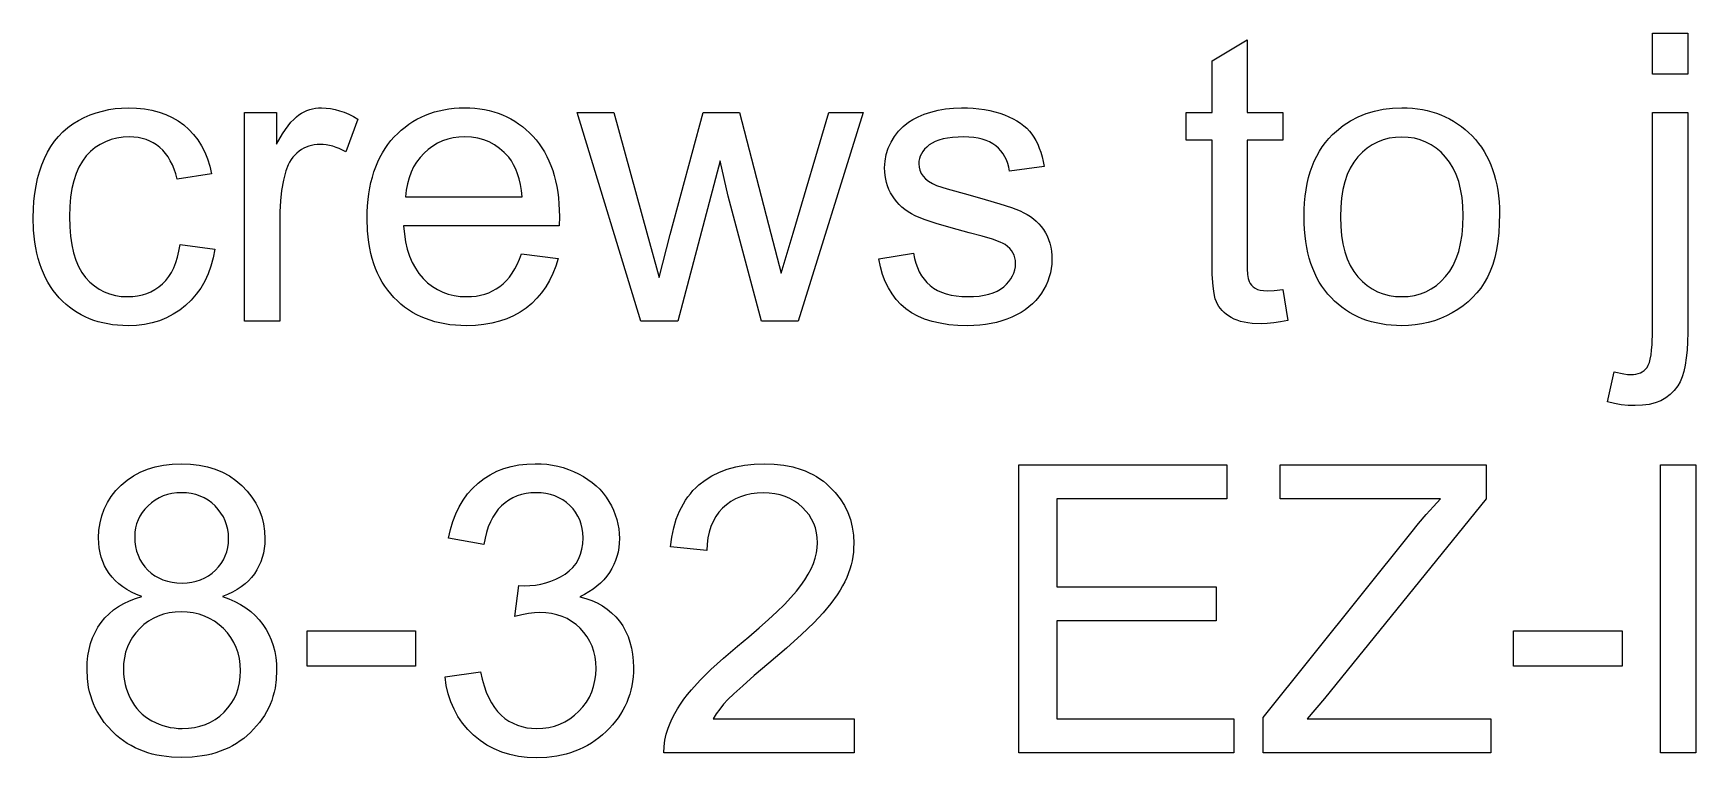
# Model space of a CAD drawing. Extents: x 0.6 to 44.2, y 0 to 23.3.
# Drawn here: x 12.783 to 15.094, y 17.469 to 18.476 of the extents above; entities that cross this region are included whole.
import ezdxf

# ---------------------------------------------------------------- set-up
doc = ezdxf.new("R2010")
doc.units = 0
doc.layers.add('CUTOUTS', color=1, linetype='CONTINUOUS')

msp = doc.modelspace()

# ---------------------------------------------------------------- linework, layer by layer
at = {"layer": 'CUTOUTS'}
for points in [[(14.5197, 18.12), (14.5268, 18.0766), (14.5167, 18.0747), (14.5071, 18.0733), (14.4981, 18.0725), (14.4897, 18.0722), (14.477, 18.0727), (14.4713, 18.0734), (14.4659, 18.0743), (14.4609, 18.0755), (14.4563, 18.077), (14.4521, 18.0787), (14.4482, 18.0807), (14.4414, 18.0852), (14.4384, 18.0878), (14.4356, 18.0905), (14.4332, 18.0933), (14.431, 18.0963), (14.4291, 18.0995), (14.4274, 18.1029), (14.426, 18.1068), (14.4248, 18.1117), (14.4238, 18.1175), (14.4229, 18.1243), (14.4218, 18.1407), (14.4214, 18.1609), (14.4214, 18.3276), (14.3854, 18.3276), (14.3854, 18.3658), (14.4214, 18.3658), (14.4214, 18.4376), (14.4703, 18.467), (14.4703, 18.3658), (14.5197, 18.3658), (14.5197, 18.3276), (14.4703, 18.3276), (14.4703, 18.1582), (14.4704, 18.1486), (14.4709, 18.1409), (14.4717, 18.1351), (14.4729, 18.1311), (14.4744, 18.1283), (14.4763, 18.1258), (14.4786, 18.1235), (14.4813, 18.1216), (14.4846, 18.12), (14.4885, 18.1189), (14.493, 18.1183), (14.4981, 18.118), (14.5076, 18.1185)], [(15.0335, 18.419), (15.0335, 18.476), (15.0826, 18.476), (15.0826, 18.419)], [(12.9871, 18.1822), (13.0354, 18.1759), (13.033, 18.1637), (13.0299, 18.1523), (13.026, 18.1415), (13.0213, 18.1314), (13.0158, 18.1219), (13.0096, 18.1132), (13.0026, 18.1051), (12.9948, 18.0977), (12.9865, 18.0911), (12.9776, 18.0854), (12.9683, 18.0805), (12.9585, 18.0765), (12.9483, 18.0734), (12.9376, 18.0712), (12.9264, 18.0699), (12.9148, 18.0695), (12.9074, 18.0696), (12.9003, 18.0701), (12.8933, 18.0708), (12.8865, 18.0719), (12.8799, 18.0733), (12.8734, 18.0749), (12.8672, 18.0769), (12.8611, 18.0792), (12.8552, 18.0818), (12.8495, 18.0847), (12.844, 18.0879), (12.8387, 18.0913), (12.8335, 18.0951), (12.8285, 18.0992), (12.8237, 18.1037), (12.8191, 18.1084), (12.8147, 18.1134), (12.8107, 18.1186), (12.8068, 18.1241), (12.8033, 18.1299), (12.8001, 18.136), (12.7971, 18.1423), (12.7944, 18.1488), (12.792, 18.1557), (12.7899, 18.1628), (12.7881, 18.1701), (12.7865, 18.1777), (12.7852, 18.1856), (12.7842, 18.1938), (12.7835, 18.2022), (12.783, 18.2198), (12.7832, 18.2314), (12.7839, 18.2426), (12.7852, 18.2534), (12.7869, 18.2638), (12.789, 18.2739), (12.7917, 18.2836), (12.7949, 18.293), (12.7985, 18.3019), (12.8027, 18.3105), (12.8073, 18.3184), (12.8125, 18.3259), (12.8181, 18.3327), (12.8243, 18.3391), (12.831, 18.3448), (12.8382, 18.3501), (12.8459, 18.3547), (12.8539, 18.3589), (12.8621, 18.3624), (12.8705, 18.3655), (12.8791, 18.3679), (12.8878, 18.3699), (12.8967, 18.3712), (12.9058, 18.3721), (12.915, 18.3723), (12.9266, 18.372), (12.9376, 18.3709), (12.948, 18.369), (12.9579, 18.3664), (12.9673, 18.363), (12.9762, 18.3589), (12.9845, 18.3541), (12.9923, 18.3485), (12.9994, 18.3422), (13.0059, 18.3353), (13.0117, 18.3277), (13.0169, 18.3196), (13.0213, 18.3108), (13.0251, 18.3014), (13.0283, 18.2913), (13.0307, 18.2807), (12.983, 18.2733), (12.9811, 18.2804), (12.9789, 18.287), (12.9764, 18.2932), (12.9735, 18.2989), (12.9703, 18.3041), (12.9668, 18.309), (12.963, 18.3133), (12.9588, 18.3172), (12.9544, 18.3207), (12.9497, 18.3237), (12.9448, 18.3262), (12.9397, 18.3283), (12.9343, 18.3299), (12.9288, 18.331), (12.923, 18.3317), (12.9169, 18.332), (12.9079, 18.3315), (12.8993, 18.3303), (12.8911, 18.3282), (12.8833, 18.3253), (12.876, 18.3216), (12.8691, 18.317), (12.8627, 18.3116), (12.8566, 18.3054), (12.8512, 18.2982), (12.8465, 18.2901), (12.8425, 18.2811), (12.8393, 18.271), (12.8367, 18.26), (12.8349, 18.248), (12.8338, 18.2351), (12.8335, 18.2212), (12.8338, 18.2071), (12.8349, 18.194), (12.8366, 18.1819), (12.839, 18.1708), (12.8422, 18.1607), (12.846, 18.1516), (12.8506, 18.1434), (12.8558, 18.1363), (12.8616, 18.1301), (12.8679, 18.1247), (12.8745, 18.1202), (12.8816, 18.1165), (12.8891, 18.1136), (12.8971, 18.1115), (12.9054, 18.1103), (12.9142, 18.1099), (12.9213, 18.1101), (12.9281, 18.111), (12.9346, 18.1124), (12.9408, 18.1143), (12.9466, 18.1168), (12.9522, 18.1198), (12.9575, 18.1234), (12.9625, 18.1276), (12.9671, 18.1323), (12.9713, 18.1377), (12.975, 18.1436), (12.9783, 18.1501), (12.9812, 18.1572), (12.9836, 18.1649), (12.9855, 18.1733)], [(13.0768, 18.076), (13.0768, 18.3658), (13.121, 18.3658), (13.121, 18.3219), (13.1293, 18.336), (13.1334, 18.342), (13.1373, 18.3474), (13.1412, 18.3522), (13.145, 18.3563), (13.1487, 18.3597), (13.1523, 18.3625), (13.1559, 18.3648), (13.1596, 18.3668), (13.1634, 18.3685), (13.1673, 18.3699), (13.1713, 18.371), (13.1754, 18.3717), (13.1795, 18.3722), (13.1838, 18.3723), (13.19, 18.3721), (13.1963, 18.3714), (13.2025, 18.3701), (13.2088, 18.3684), (13.2151, 18.3662), (13.2215, 18.3634), (13.2279, 18.3602), (13.2343, 18.3565), (13.2174, 18.311), (13.2083, 18.3156), (13.2038, 18.3174), (13.1993, 18.3189), (13.1948, 18.3201), (13.1903, 18.3209), (13.1858, 18.3214), (13.1813, 18.3216), (13.1774, 18.3214), (13.1735, 18.321), (13.1697, 18.3202), (13.1661, 18.3192), (13.1625, 18.3178), (13.159, 18.3161), (13.1557, 18.3142), (13.1524, 18.3119), (13.1493, 18.3094), (13.1465, 18.3066), (13.1438, 18.3036), (13.1414, 18.3003), (13.1393, 18.2969), (13.1373, 18.2932), (13.1341, 18.285), (13.1306, 18.2716), (13.128, 18.2576), (13.1265, 18.243), (13.1259, 18.2277), (13.1259, 18.076)], [(13.4618, 18.1693), (13.5126, 18.1631), (13.5093, 18.1523), (13.5053, 18.1421), (13.5007, 18.1325), (13.4955, 18.1236), (13.4896, 18.1153), (13.4831, 18.1076), (13.4759, 18.1005), (13.4681, 18.094), (13.4597, 18.0883), (13.4507, 18.0833), (13.4412, 18.0791), (13.4311, 18.0756), (13.4205, 18.0729), (13.4093, 18.071), (13.3975, 18.0699), (13.3852, 18.0695), (13.3773, 18.0696), (13.3697, 18.0701), (13.3622, 18.0709), (13.355, 18.0719), (13.348, 18.0733), (13.3412, 18.075), (13.3346, 18.077), (13.3282, 18.0793), (13.322, 18.0819), (13.316, 18.0848), (13.3102, 18.088), (13.3046, 18.0915), (13.2992, 18.0953), (13.2941, 18.0995), (13.2891, 18.1039), (13.2843, 18.1086), (13.2798, 18.1136), (13.2756, 18.1189), (13.2717, 18.1244), (13.268, 18.1302), (13.2647, 18.1362), (13.2616, 18.1424), (13.2589, 18.1489), (13.2564, 18.1557), (13.2542, 18.1627), (13.2523, 18.1699), (13.2507, 18.1774), (13.2494, 18.1851), (13.2484, 18.1931), (13.2477, 18.2013), (13.2471, 18.2185), (13.2472, 18.2275), (13.2477, 18.2362), (13.2484, 18.2447), (13.2494, 18.253), (13.2508, 18.261), (13.2524, 18.2687), (13.2543, 18.2762), (13.2565, 18.2834), (13.259, 18.2904), (13.2618, 18.2971), (13.2649, 18.3035), (13.2683, 18.3097), (13.272, 18.3157), (13.2759, 18.3214), (13.2802, 18.3268), (13.2847, 18.332), (13.2895, 18.3369), (13.2945, 18.3414), (13.2997, 18.3457), (13.305, 18.3496), (13.3105, 18.3533), (13.3161, 18.3566), (13.322, 18.3596), (13.328, 18.3622), (13.3342, 18.3646), (13.3406, 18.3667), (13.3471, 18.3684), (13.3538, 18.3698), (13.3607, 18.3709), (13.3678, 18.3717), (13.375, 18.3722), (13.3824, 18.3723), (13.3896, 18.3722), (13.3966, 18.3717), (13.4035, 18.371), (13.4102, 18.3699), (13.4167, 18.3685), (13.423, 18.3668), (13.4292, 18.3648), (13.4352, 18.3625), (13.4411, 18.3598), (13.4468, 18.3569), (13.4523, 18.3536), (13.4576, 18.3501), (13.4628, 18.3462), (13.4678, 18.3421), (13.4727, 18.3376), (13.4774, 18.3328), (13.4818, 18.3277), (13.486, 18.3224), (13.4899, 18.3168), (13.4935, 18.311), (13.4968, 18.3049), (13.4998, 18.2986), (13.5026, 18.292), (13.505, 18.2852), (13.5072, 18.2781), (13.509, 18.2707), (13.5106, 18.2632), (13.5119, 18.2553), (13.5129, 18.2472), (13.5136, 18.2389), (13.5142, 18.2215), (13.5139, 18.2084), (13.2978, 18.2084), (13.2989, 18.1968), (13.3006, 18.1859), (13.3029, 18.1757), (13.306, 18.1662), (13.3097, 18.1574), (13.3141, 18.1493), (13.3191, 18.1419), (13.3249, 18.1352), (13.3311, 18.1293), (13.3377, 18.1241), (13.3448, 18.1198), (13.3521, 18.1162), (13.3599, 18.1134), (13.368, 18.1114), (13.3765, 18.1103), (13.3854, 18.1099), (13.3921, 18.1101), (13.3984, 18.1107), (13.4046, 18.1119), (13.4105, 18.1134), (13.4161, 18.1154), (13.4215, 18.1178), (13.4266, 18.1207), (13.4315, 18.124), (13.4362, 18.1279), (13.4406, 18.1322), (13.4448, 18.1371), (13.4487, 18.1425), (13.4523, 18.1484), (13.4557, 18.1548), (13.4589, 18.1618)], [(13.9581, 18.1625), (14.0067, 18.1702), (14.008, 18.1631), (14.0097, 18.1564), (14.0118, 18.1502), (14.0145, 18.1444), (14.0175, 18.139), (14.0211, 18.134), (14.0251, 18.1295), (14.0295, 18.1254), (14.0344, 18.1218), (14.0398, 18.1186), (14.0456, 18.1159), (14.0519, 18.1137), (14.0587, 18.112), (14.0659, 18.1108), (14.0736, 18.1101), (14.0817, 18.1099), (14.0899, 18.1101), (14.0976, 18.1107), (14.1047, 18.1118), (14.1112, 18.1133), (14.1172, 18.1152), (14.1227, 18.1176), (14.1276, 18.1204), (14.132, 18.1236), (14.1358, 18.1272), (14.1391, 18.1308), (14.1419, 18.1346), (14.1442, 18.1386), (14.146, 18.1427), (14.1473, 18.147), (14.1481, 18.1514), (14.1483, 18.156), (14.1481, 18.16), (14.1474, 18.1639), (14.1463, 18.1675), (14.1447, 18.1708), (14.1427, 18.174), (14.1402, 18.1769), (14.1373, 18.1797), (14.1339, 18.1822), (14.1309, 18.1839), (14.1269, 18.1857), (14.1163, 18.1896), (14.1018, 18.194), (14.0837, 18.1988), (14.0587, 18.2054), (14.0379, 18.2115), (14.0213, 18.2172), (14.0088, 18.2224), (14.0037, 18.225), (13.999, 18.2279), (13.9945, 18.231), (13.9904, 18.2343), (13.9866, 18.2378), (13.9831, 18.2416), (13.98, 18.2457), (13.9771, 18.25), (13.9746, 18.2544), (13.9724, 18.259), (13.9705, 18.2637), (13.969, 18.2685), (13.9678, 18.2734), (13.967, 18.2784), (13.9665, 18.2836), (13.9663, 18.2889), (13.9669, 18.2984), (13.9685, 18.3075), (13.9713, 18.3163), (13.9752, 18.3247), (13.98, 18.3326), (13.9857, 18.3398), (13.9921, 18.3463), (13.9993, 18.3522), (14.0056, 18.3562), (14.0129, 18.36), (14.0212, 18.3634), (14.0306, 18.3665), (14.0407, 18.369), (14.0511, 18.3709), (14.0619, 18.372), (14.073, 18.3723), (14.0814, 18.3722), (14.0895, 18.3717), (14.0974, 18.371), (14.105, 18.3699), (14.1124, 18.3685), (14.1195, 18.3668), (14.1263, 18.3648), (14.1329, 18.3625), (14.1391, 18.36), (14.145, 18.3572), (14.1503, 18.3542), (14.1553, 18.351), (14.1599, 18.3475), (14.164, 18.3439), (14.1677, 18.34), (14.171, 18.3359), (14.1739, 18.3315), (14.1766, 18.3268), (14.1791, 18.3217), (14.1813, 18.3163), (14.1833, 18.3105), (14.1851, 18.3044), (14.1866, 18.2979), (14.1879, 18.291), (14.1399, 18.2845), (14.1389, 18.2899), (14.1375, 18.2951), (14.1357, 18.2999), (14.1335, 18.3044), (14.1309, 18.3086), (14.128, 18.3125), (14.1246, 18.3161), (14.1209, 18.3194), (14.1168, 18.3224), (14.1122, 18.3249), (14.1073, 18.3271), (14.102, 18.3288), (14.0962, 18.3302), (14.0901, 18.3312), (14.0835, 18.3318), (14.0766, 18.332), (14.0684, 18.3318), (14.0609, 18.3313), (14.0539, 18.3304), (14.0476, 18.3292), (14.0418, 18.3276), (14.0367, 18.3257), (14.0322, 18.3234), (14.0283, 18.3208), (14.0249, 18.3179), (14.0219, 18.3149), (14.0195, 18.3118), (14.0174, 18.3086), (14.0158, 18.3053), (14.0147, 18.3018), (14.014, 18.2983), (14.0138, 18.2946), (14.0142, 18.2899), (14.0153, 18.2855), (14.0172, 18.2813), (14.0198, 18.2774), (14.0232, 18.2736), (14.0275, 18.2702), (14.0327, 18.2671), (14.0386, 18.2643), (14.0532, 18.2598), (14.082, 18.2517), (14.1061, 18.2451), (14.1263, 18.2391), (14.1425, 18.2337), (14.1547, 18.229), (14.1597, 18.2266), (14.1645, 18.224), (14.1689, 18.2212), (14.1731, 18.2181), (14.177, 18.2147), (14.1806, 18.2111), (14.184, 18.2073), (14.1871, 18.2032), (14.1898, 18.1988), (14.1922, 18.1942), (14.1942, 18.1893), (14.1959, 18.1842), (14.1972, 18.1788), (14.1981, 18.1732), (14.1986, 18.1673), (14.1988, 18.1612), (14.1986, 18.1551), (14.1979, 18.1491), (14.1968, 18.1431), (14.1952, 18.1373), (14.1932, 18.1316), (14.1907, 18.1259), (14.1878, 18.1204), (14.1845, 18.1149), (14.1807, 18.1096), (14.1765, 18.1047), (14.1719, 18.1), (14.167, 18.0957), (14.1616, 18.0916), (14.1559, 18.0879), (14.1497, 18.0845), (14.1431, 18.0813), (14.1363, 18.0786), (14.1292, 18.0762), (14.1219, 18.0741), (14.1144, 18.0724), (14.1066, 18.0711), (14.0986, 18.0702), (14.0904, 18.0697), (14.082, 18.0695), (14.0683, 18.0698), (14.0555, 18.0709), (14.0434, 18.0728), (14.0323, 18.0753), (14.0219, 18.0786), (14.0124, 18.0827), (14.0038, 18.0874), (13.9959, 18.0929), (13.9889, 18.0992), (13.9825, 18.1061), (13.9767, 18.1137), (13.9717, 18.1221), (13.9673, 18.1311), (13.9636, 18.1409), (13.9605, 18.1513)], [(14.5494, 18.2209), (14.5496, 18.2308), (14.5501, 18.2404), (14.551, 18.2496), (14.5522, 18.2585), (14.5538, 18.2671), (14.5557, 18.2754), (14.558, 18.2833), (14.5606, 18.291), (14.5636, 18.2983), (14.5669, 18.3052), (14.5706, 18.3119), (14.5746, 18.3182), (14.579, 18.3241), (14.5837, 18.3298), (14.5887, 18.3351), (14.5942, 18.3401), (14.6038, 18.3477), (14.6139, 18.3542), (14.6245, 18.3598), (14.6356, 18.3643), (14.6473, 18.3678), (14.6594, 18.3703), (14.6721, 18.3718), (14.6853, 18.3723), (14.6927, 18.3722), (14.6999, 18.3717), (14.7069, 18.371), (14.7138, 18.3699), (14.7205, 18.3685), (14.727, 18.3668), (14.7334, 18.3648), (14.7396, 18.3626), (14.7456, 18.36), (14.7515, 18.357), (14.7571, 18.3538), (14.7626, 18.3503), (14.768, 18.3465), (14.7732, 18.3424), (14.7781, 18.3379), (14.783, 18.3332), (14.7876, 18.3282), (14.7919, 18.3229), (14.7959, 18.3175), (14.7996, 18.3117), (14.803, 18.3058), (14.8061, 18.2996), (14.8089, 18.2932), (14.8114, 18.2866), (14.8136, 18.2797), (14.8156, 18.2726), (14.8172, 18.2652), (14.8185, 18.2577), (14.8196, 18.2498), (14.8203, 18.2418), (14.8208, 18.2335), (14.8209, 18.225), (14.8206, 18.2114), (14.8199, 18.1985), (14.8185, 18.1864), (14.8167, 18.175), (14.8143, 18.1644), (14.8115, 18.1545), (14.8081, 18.1454), (14.8041, 18.137), (14.7997, 18.1292), (14.7948, 18.1219), (14.7894, 18.115), (14.7835, 18.1085), (14.7772, 18.1025), (14.7704, 18.097), (14.7631, 18.0919), (14.7553, 18.0872), (14.7472, 18.0831), (14.7389, 18.0795), (14.7304, 18.0764), (14.7218, 18.0739), (14.7129, 18.072), (14.7039, 18.0706), (14.6947, 18.0698), (14.6853, 18.0695), (14.6778, 18.0696), (14.6704, 18.0701), (14.6633, 18.0708), (14.6563, 18.0719), (14.6495, 18.0733), (14.6429, 18.075), (14.6365, 18.0769), (14.6303, 18.0792), (14.6242, 18.0818), (14.6183, 18.0847), (14.6127, 18.0879), (14.6071, 18.0914), (14.6018, 18.0952), (14.5967, 18.0994), (14.5917, 18.1038), (14.5869, 18.1085), (14.5824, 18.1135), (14.5781, 18.1188), (14.5742, 18.1243), (14.5705, 18.1302), (14.5671, 18.1362), (14.5641, 18.1426), (14.5613, 18.1492), (14.5588, 18.1561), (14.5566, 18.1633), (14.5547, 18.1707), (14.5531, 18.1784), (14.5518, 18.1864), (14.5507, 18.1946), (14.55, 18.2031), (14.5496, 18.2119)], [(13.6277, 18.076), (13.539, 18.3658), (13.5898, 18.3658), (13.6359, 18.1985), (13.6531, 18.1363), (13.6681, 18.1961), (13.7142, 18.3658), (13.7647, 18.3658), (13.8081, 18.1977), (13.8225, 18.1423), (13.8392, 18.1983), (13.8888, 18.3658), (13.9366, 18.3658), (13.846, 18.076), (13.795, 18.076), (13.7489, 18.2496), (13.7377, 18.2989), (13.679, 18.076)], [(14.9712, 17.9636), (14.9805, 18.0054), (14.9937, 18.0025), (14.9991, 18.0018), (15.0037, 18.0015), (15.0073, 18.0017), (15.0107, 18.0022), (15.0139, 18.0029), (15.0168, 18.004), (15.0195, 18.0054), (15.0219, 18.0071), (15.0241, 18.0092), (15.0261, 18.0115), (15.0278, 18.0145), (15.0293, 18.0183), (15.0306, 18.0232), (15.0316, 18.0289), (15.0324, 18.0356), (15.033, 18.0432), (15.0335, 18.0613), (15.0335, 18.3658), (15.0826, 18.3658), (15.0826, 18.0602), (15.0823, 18.0473), (15.0817, 18.0355), (15.0806, 18.0247), (15.0791, 18.0148), (15.0771, 18.006), (15.0747, 17.9982), (15.0719, 17.9915), (15.0687, 17.9857), (15.0638, 17.9793), (15.0583, 17.9738), (15.052, 17.9691), (15.045, 17.9652), (15.0373, 17.9623), (15.0288, 17.9601), (15.0196, 17.9589), (15.0097, 17.9584), (14.9998, 17.9588), (14.9901, 17.9597), (14.9806, 17.9613)], [(13.3006, 18.2487), (13.4624, 18.2487), (13.4614, 18.2576), (13.46, 18.2659), (13.4582, 18.2736), (13.4561, 18.2807), (13.4536, 18.2873), (13.4507, 18.2933), (13.4475, 18.2987), (13.4438, 18.3036), (13.4377, 18.3102), (13.4312, 18.316), (13.4243, 18.3209), (13.4169, 18.3249), (13.4091, 18.328), (13.4008, 18.3302), (13.3921, 18.3315), (13.383, 18.332), (13.3747, 18.3316), (13.3667, 18.3305), (13.3591, 18.3288), (13.3518, 18.3263), (13.3449, 18.3231), (13.3383, 18.3192), (13.332, 18.3146), (13.3261, 18.3093), (13.3206, 18.3034), (13.3158, 18.297), (13.3117, 18.2902), (13.3082, 18.2828), (13.3053, 18.275), (13.3031, 18.2667), (13.3015, 18.258)], [(14.5999, 18.2209), (14.6003, 18.2074), (14.6014, 18.1948), (14.6033, 18.1831), (14.606, 18.1722), (14.6094, 18.1623), (14.6136, 18.1531), (14.6185, 18.1449), (14.6242, 18.1376), (14.6304, 18.1311), (14.6371, 18.1254), (14.6442, 18.1207), (14.6516, 18.1168), (14.6594, 18.1138), (14.6677, 18.1116), (14.6763, 18.1103), (14.6853, 18.1099), (14.6942, 18.1103), (14.7028, 18.1116), (14.711, 18.1138), (14.7188, 18.1168), (14.7262, 18.1207), (14.7332, 18.1255), (14.7399, 18.1312), (14.7461, 18.1377), (14.7518, 18.1451), (14.7568, 18.1534), (14.7609, 18.1627), (14.7644, 18.1728), (14.767, 18.1839), (14.7689, 18.1959), (14.77, 18.2087), (14.7704, 18.2225), (14.77, 18.2356), (14.7689, 18.2478), (14.767, 18.2592), (14.7643, 18.2698), (14.7609, 18.2796), (14.7567, 18.2885), (14.7517, 18.2967), (14.746, 18.304), (14.7397, 18.3105), (14.7331, 18.3161), (14.726, 18.3209), (14.7186, 18.3248), (14.7108, 18.3278), (14.7027, 18.33), (14.6942, 18.3313), (14.6853, 18.3317), (14.6763, 18.3313), (14.6677, 18.33), (14.6594, 18.3278), (14.6516, 18.3248), (14.6442, 18.3209), (14.6371, 18.3162), (14.6304, 18.3106), (14.6242, 18.3041), (14.6185, 18.2968), (14.6136, 18.2886), (14.6094, 18.2795), (14.606, 18.2695), (14.6033, 18.2587), (14.6014, 18.247), (14.6003, 18.2344)], [(12.9339, 17.6929), (12.9265, 17.6959), (12.9196, 17.6991), (12.9132, 17.7027), (12.9073, 17.7065), (12.9018, 17.7107), (12.8969, 17.7151), (12.8925, 17.7198), (12.8886, 17.7249), (12.8851, 17.7302), (12.8821, 17.7357), (12.8796, 17.7416), (12.8775, 17.7476), (12.8759, 17.754), (12.8748, 17.7606), (12.8741, 17.7674), (12.8738, 17.7745), (12.8743, 17.7852), (12.8758, 17.7955), (12.8782, 17.8053), (12.8817, 17.8147), (12.8861, 17.8237), (12.8915, 17.8322), (12.8979, 17.8403), (12.9052, 17.8479), (12.9134, 17.8549), (12.9222, 17.8609), (12.9317, 17.866), (12.9418, 17.8702), (12.9525, 17.8735), (12.9639, 17.8758), (12.976, 17.8772), (12.9887, 17.8777), (13.0015, 17.8772), (13.0136, 17.8758), (13.0251, 17.8734), (13.036, 17.8701), (13.0462, 17.8658), (13.0558, 17.8606), (13.0647, 17.8544), (13.073, 17.8472), (13.0805, 17.8394), (13.087, 17.8312), (13.0925, 17.8226), (13.097, 17.8135), (13.1005, 17.804), (13.1029, 17.7942), (13.1044, 17.7839), (13.1049, 17.7732), (13.1047, 17.7663), (13.104, 17.7597), (13.1029, 17.7533), (13.1013, 17.7471), (13.0992, 17.7412), (13.0967, 17.7355), (13.0938, 17.73), (13.0903, 17.7247), (13.0865, 17.7197), (13.0821, 17.715), (13.0773, 17.7106), (13.072, 17.7065), (13.0662, 17.7027), (13.0599, 17.6991), (13.0532, 17.6959), (13.046, 17.6929), (13.0549, 17.6897), (13.0633, 17.686), (13.0712, 17.6819), (13.0784, 17.6773), (13.0852, 17.6722), (13.0914, 17.6666), (13.097, 17.6607), (13.1021, 17.6542), (13.1066, 17.6474), (13.1105, 17.6402), (13.1138, 17.6327), (13.1165, 17.6249), (13.1186, 17.6167), (13.1201, 17.6083), (13.121, 17.5995), (13.1213, 17.5904), (13.1207, 17.5778), (13.119, 17.5657), (13.1178, 17.5599), (13.1162, 17.5542), (13.1144, 17.5486), (13.1122, 17.5431), (13.1098, 17.5378), (13.1071, 17.5326), (13.1042, 17.5276), (13.1009, 17.5226), (13.0974, 17.5178), (13.0935, 17.5131), (13.085, 17.5041), (13.0804, 17.4999), (13.0756, 17.4959), (13.0706, 17.4923), (13.0654, 17.4889), (13.0601, 17.4857), (13.0546, 17.4828), (13.0489, 17.4803), (13.043, 17.4779), (13.0369, 17.4759), (13.0307, 17.4741), (13.0243, 17.4726), (13.0177, 17.4714), (13.004, 17.4698), (12.9895, 17.4692), (12.9751, 17.4698), (12.9614, 17.4714), (12.9548, 17.4726), (12.9483, 17.4741), (12.9421, 17.4759), (12.936, 17.478), (12.9302, 17.4803), (12.9245, 17.4829), (12.9189, 17.4858), (12.9136, 17.4889), (12.9084, 17.4924), (12.9035, 17.496), (12.8987, 17.5), (12.894, 17.5043), (12.8855, 17.5133), (12.8817, 17.518), (12.8781, 17.5229), (12.8749, 17.5279), (12.8719, 17.533), (12.8692, 17.5383), (12.8668, 17.5437), (12.8647, 17.5492), (12.8628, 17.5549), (12.8613, 17.5607), (12.86, 17.5666), (12.8583, 17.5789), (12.8577, 17.5917), (12.858, 17.6013), (12.859, 17.6104), (12.8605, 17.6192), (12.8627, 17.6276), (12.8655, 17.6355), (12.8689, 17.6431), (12.8729, 17.6503), (12.8775, 17.6571), (12.8827, 17.6634), (12.8885, 17.6692), (12.8947, 17.6745), (12.9015, 17.6792), (12.9088, 17.6834), (12.9166, 17.6871), (12.925, 17.6903)], [(13.3554, 17.5816), (13.4045, 17.5882), (13.4068, 17.5781), (13.4095, 17.5688), (13.4125, 17.5601), (13.416, 17.5523), (13.4197, 17.5451), (13.4239, 17.5387), (13.4284, 17.533), (13.4333, 17.528), (13.4385, 17.5237), (13.444, 17.5199), (13.4498, 17.5168), (13.4559, 17.5142), (13.4622, 17.5122), (13.4688, 17.5107), (13.4757, 17.5099), (13.4828, 17.5096), (13.4913, 17.51), (13.4995, 17.5111), (13.5073, 17.513), (13.5148, 17.5156), (13.5219, 17.519), (13.5288, 17.5231), (13.5352, 17.528), (13.5414, 17.5336), (13.547, 17.5398), (13.5518, 17.5463), (13.5559, 17.5532), (13.5593, 17.5605), (13.5619, 17.5681), (13.5637, 17.5761), (13.5649, 17.5844), (13.5652, 17.5931), (13.5649, 17.6014), (13.5639, 17.6093), (13.5621, 17.6168), (13.5597, 17.6239), (13.5566, 17.6307), (13.5528, 17.6372), (13.5483, 17.6432), (13.5431, 17.6489), (13.5374, 17.654), (13.5313, 17.6585), (13.5249, 17.6623), (13.518, 17.6654), (13.5108, 17.6678), (13.5032, 17.6695), (13.4953, 17.6705), (13.4869, 17.6708), (13.4795, 17.6705), (13.4713, 17.6695), (13.4622, 17.6678), (13.4523, 17.6654), (13.4577, 17.7085), (13.4656, 17.708), (13.4734, 17.7082), (13.4809, 17.709), (13.4883, 17.7103), (13.4955, 17.712), (13.5024, 17.7143), (13.5092, 17.7172), (13.5158, 17.7205), (13.5221, 17.7243), (13.528, 17.7287), (13.5331, 17.7336), (13.5374, 17.7391), (13.541, 17.7451), (13.5437, 17.7517), (13.5457, 17.7589), (13.5468, 17.7665), (13.5472, 17.7748), (13.5469, 17.7814), (13.5461, 17.7877), (13.5447, 17.7938), (13.5427, 17.7995), (13.5401, 17.8049), (13.5369, 17.8101), (13.5332, 17.815), (13.529, 17.8195), (13.5242, 17.8237), (13.5191, 17.8273), (13.5137, 17.8304), (13.508, 17.8328), (13.5019, 17.8348), (13.4955, 17.8362), (13.4888, 17.837), (13.4817, 17.8373), (13.4747, 17.837), (13.468, 17.8362), (13.4616, 17.8347), (13.4555, 17.8328), (13.4497, 17.8302), (13.4441, 17.8272), (13.4389, 17.8235), (13.434, 17.8193), (13.4294, 17.8145), (13.4253, 17.8091), (13.4216, 17.8032), (13.4183, 17.7968), (13.4155, 17.7897), (13.413, 17.7821), (13.411, 17.774), (13.4094, 17.7652), (13.3603, 17.774), (13.3629, 17.786), (13.3663, 17.7973), (13.3703, 17.8079), (13.3751, 17.8178), (13.3805, 17.827), (13.3867, 17.8356), (13.3936, 17.8434), (13.4013, 17.8505), (13.4095, 17.8569), (13.4182, 17.8624), (13.4274, 17.8671), (13.4371, 17.8709), (13.4472, 17.8738), (13.4579, 17.876), (13.469, 17.8772), (13.4807, 17.8777), (13.4888, 17.8774), (13.4967, 17.8768), (13.5045, 17.8757), (13.5121, 17.8742), (13.5196, 17.8722), (13.5269, 17.8698), (13.534, 17.8669), (13.541, 17.8636), (13.5476, 17.8599), (13.5539, 17.8559), (13.5598, 17.8516), (13.5653, 17.847), (13.5703, 17.8421), (13.575, 17.8368), (13.5793, 17.8312), (13.5831, 17.8253), (13.5865, 17.8192), (13.5895, 17.8129), (13.592, 17.8066), (13.5941, 17.8002), (13.5957, 17.7937), (13.5968, 17.7872), (13.5975, 17.7805), (13.5977, 17.7737), (13.5975, 17.7673), (13.5968, 17.761), (13.5958, 17.7549), (13.5942, 17.7489), (13.5923, 17.7431), (13.5899, 17.7374), (13.5871, 17.7319), (13.5838, 17.7265), (13.5801, 17.7213), (13.576, 17.7164), (13.5715, 17.7118), (13.5665, 17.7074), (13.5612, 17.7033), (13.5554, 17.6995), (13.5492, 17.6959), (13.5426, 17.6927), (13.5512, 17.6903), (13.5593, 17.6875), (13.567, 17.6841), (13.5741, 17.6801), (13.5807, 17.6756), (13.5869, 17.6705), (13.5926, 17.6649), (13.5977, 17.6587), (13.6023, 17.6521), (13.6063, 17.645), (13.6097, 17.6375), (13.6124, 17.6297), (13.6146, 17.6214), (13.6161, 17.6127), (13.617, 17.6037), (13.6174, 17.5942), (13.6172, 17.5877), (13.6168, 17.5813), (13.616, 17.5751), (13.615, 17.569), (13.6136, 17.563), (13.612, 17.5571), (13.61, 17.5514), (13.6078, 17.5458), (13.6053, 17.5403), (13.6024, 17.5349), (13.5993, 17.5297), (13.5959, 17.5246), (13.5921, 17.5196), (13.5881, 17.5147), (13.5838, 17.51), (13.5792, 17.5054), (13.5743, 17.5009), (13.5693, 17.4968), (13.5641, 17.493), (13.5588, 17.4894), (13.5533, 17.4861), (13.5477, 17.4832), (13.5419, 17.4805), (13.5359, 17.478), (13.5298, 17.4759), (13.5235, 17.4741), (13.5171, 17.4725), (13.5105, 17.4712), (13.5038, 17.4702), (13.4968, 17.4695), (13.4826, 17.4689), (13.4697, 17.4694), (13.4574, 17.4709), (13.4456, 17.4733), (13.4344, 17.4768), (13.4237, 17.4812), (13.4136, 17.4866), (13.4041, 17.493), (13.3951, 17.5003), (13.3869, 17.5084), (13.3796, 17.5172), (13.3732, 17.5265), (13.3678, 17.5363), (13.3633, 17.5468), (13.3597, 17.5578), (13.3571, 17.5694)], [(13.924, 17.5232), (13.924, 17.476), (13.6596, 17.476), (13.6598, 17.4848), (13.6608, 17.4934), (13.6627, 17.5019), (13.6654, 17.5101), (13.6681, 17.5169), (13.6712, 17.5236), (13.6747, 17.5303), (13.6785, 17.5369), (13.6827, 17.5436), (13.6873, 17.5502), (13.6923, 17.5568), (13.6977, 17.5633), (13.7101, 17.5769), (13.7249, 17.5916), (13.7422, 17.6072), (13.762, 17.6239), (13.7776, 17.6369), (13.7919, 17.6493), (13.8049, 17.6609), (13.8166, 17.6718), (13.827, 17.6821), (13.836, 17.6916), (13.8437, 17.7005), (13.8501, 17.7086), (13.8555, 17.7164), (13.8601, 17.724), (13.8641, 17.7316), (13.8673, 17.739), (13.8698, 17.7464), (13.8716, 17.7536), (13.8727, 17.7607), (13.873, 17.7677), (13.8727, 17.7749), (13.8717, 17.7817), (13.8701, 17.7883), (13.8678, 17.7946), (13.8649, 17.8006), (13.8613, 17.8064), (13.857, 17.8118), (13.8521, 17.817), (13.8467, 17.8217), (13.8409, 17.8257), (13.8347, 17.8292), (13.8281, 17.832), (13.8211, 17.8342), (13.8137, 17.8358), (13.8059, 17.8367), (13.7977, 17.837), (13.7891, 17.8367), (13.7809, 17.8357), (13.7731, 17.834), (13.7658, 17.8317), (13.7589, 17.8287), (13.7525, 17.825), (13.7465, 17.8207), (13.741, 17.8157), (13.736, 17.8101), (13.7316, 17.8041), (13.7279, 17.7975), (13.7249, 17.7904), (13.7226, 17.7827), (13.7208, 17.7746), (13.7198, 17.7659), (13.7194, 17.7568), (13.6689, 17.762), (13.6707, 17.7757), (13.6733, 17.7885), (13.6768, 17.8006), (13.6813, 17.8117), (13.6866, 17.8221), (13.6896, 17.8269), (13.6928, 17.8316), (13.6963, 17.836), (13.6999, 17.8402), (13.7038, 17.8443), (13.7079, 17.8481), (13.7168, 17.855), (13.7263, 17.861), (13.7366, 17.8661), (13.7476, 17.8703), (13.7593, 17.8735), (13.7717, 17.8758), (13.7849, 17.8772), (13.7988, 17.8777), (13.8128, 17.8772), (13.8261, 17.8757), (13.8386, 17.8732), (13.8504, 17.8697), (13.856, 17.8676), (13.8614, 17.8652), (13.8666, 17.8626), (13.8717, 17.8597), (13.8765, 17.8566), (13.8812, 17.8532), (13.8856, 17.8496), (13.8899, 17.8457), (13.8978, 17.8375), (13.9046, 17.8288), (13.9104, 17.8196), (13.9151, 17.81), (13.9188, 17.7999), (13.9214, 17.7893), (13.923, 17.7782), (13.9235, 17.7666), (13.9233, 17.7606), (13.9229, 17.7547), (13.9221, 17.7487), (13.921, 17.7428), (13.9197, 17.7369), (13.918, 17.7311), (13.9137, 17.7194), (13.911, 17.7136), (13.9079, 17.7077), (13.9045, 17.7017), (13.9006, 17.6956), (13.8916, 17.6832), (13.8811, 17.6706), (13.8678, 17.6566), (13.8507, 17.6401), (13.8299, 17.6214), (13.8053, 17.6002), (13.7852, 17.5831), (13.7691, 17.569), (13.7568, 17.5579), (13.7486, 17.5498), (13.7426, 17.5432), (13.7371, 17.5366), (13.7322, 17.5299), (13.7279, 17.5232)], [(14.153, 17.476), (14.153, 17.876), (14.4422, 17.876), (14.4422, 17.8288), (14.2059, 17.8288), (14.2059, 17.7063), (14.4272, 17.7063), (14.4272, 17.6594), (14.2059, 17.6594), (14.2059, 17.5232), (14.4515, 17.5232), (14.4515, 17.476)], [(14.4927, 17.476), (14.4927, 17.5251), (14.6976, 17.7813), (14.7083, 17.7945), (14.7189, 17.8069), (14.7291, 17.8183), (14.739, 17.8288), (14.5159, 17.8288), (14.5159, 17.876), (14.8023, 17.876), (14.8023, 17.8288), (14.5778, 17.5513), (14.5535, 17.5232), (14.8089, 17.5232), (14.8089, 17.476)], [(15.0446, 17.476), (15.0446, 17.876), (15.0938, 17.876), (15.0938, 17.476)], [(12.924, 17.7762), (12.9243, 17.7692), (12.9252, 17.7626), (12.9266, 17.7563), (12.9286, 17.7504), (12.9312, 17.7447), (12.9343, 17.7394), (12.938, 17.7344), (12.9423, 17.7298), (12.9471, 17.7256), (12.9521, 17.7219), (12.9576, 17.7188), (12.9633, 17.7163), (12.9694, 17.7143), (12.9759, 17.7129), (12.9827, 17.7121), (12.9898, 17.7118), (12.9967, 17.712), (13.0033, 17.7129), (13.0096, 17.7143), (13.0156, 17.7162), (13.0213, 17.7188), (13.0266, 17.7218), (13.0316, 17.7255), (13.0363, 17.7296), (13.0406, 17.7342), (13.0443, 17.7391), (13.0474, 17.7442), (13.0499, 17.7495), (13.0519, 17.7551), (13.0533, 17.761), (13.0542, 17.7671), (13.0545, 17.7734), (13.0542, 17.7801), (13.0533, 17.7864), (13.0518, 17.7925), (13.0498, 17.7983), (13.0472, 17.8038), (13.0439, 17.8091), (13.0402, 17.8141), (13.0358, 17.8189), (13.031, 17.8232), (13.0259, 17.8269), (13.0205, 17.8301), (13.0148, 17.8327), (13.0088, 17.8347), (13.0026, 17.8361), (12.9961, 17.837), (12.9893, 17.8373), (12.9824, 17.837), (12.9758, 17.8362), (12.9695, 17.8347), (12.9635, 17.8328), (12.9579, 17.8302), (12.9525, 17.8272), (12.9474, 17.8235), (12.9426, 17.8193), (12.9382, 17.8147), (12.9345, 17.8098), (12.9313, 17.8048), (12.9287, 17.7995), (12.9266, 17.794), (12.9252, 17.7883), (12.9243, 17.7823)], [(12.9082, 17.5914), (12.9084, 17.5862), (12.9088, 17.581), (12.9096, 17.5759), (12.9107, 17.5708), (12.9121, 17.5657), (12.9138, 17.5607), (12.9158, 17.5557), (12.9182, 17.5508), (12.9208, 17.546), (12.9238, 17.5415), (12.927, 17.5373), (12.9306, 17.5334), (12.9344, 17.5297), (12.9386, 17.5263), (12.943, 17.5232), (12.9478, 17.5204), (12.9527, 17.5178), (12.9578, 17.5156), (12.9629, 17.5138), (12.9682, 17.5123), (12.9735, 17.5111), (12.9789, 17.5103), (12.9845, 17.5098), (12.9901, 17.5096), (12.9987, 17.5099), (13.0069, 17.511), (13.0147, 17.5128), (13.0222, 17.5152), (13.0293, 17.5184), (13.036, 17.5223), (13.0423, 17.5269), (13.0482, 17.5322), (13.0536, 17.5381), (13.0582, 17.5443), (13.0622, 17.5509), (13.0654, 17.558), (13.0679, 17.5653), (13.0697, 17.5731), (13.0707, 17.5813), (13.0711, 17.5898), (13.0707, 17.5985), (13.0696, 17.6068), (13.0678, 17.6147), (13.0652, 17.6222), (13.0619, 17.6293), (13.0578, 17.6361), (13.053, 17.6425), (13.0475, 17.6485), (13.0414, 17.6539), (13.035, 17.6586), (13.0281, 17.6626), (13.0209, 17.6659), (13.0134, 17.6684), (13.0054, 17.6702), (12.9971, 17.6713), (12.9884, 17.6717), (12.98, 17.6713), (12.9718, 17.6702), (12.9641, 17.6684), (12.9567, 17.6659), (12.9498, 17.6627), (12.9431, 17.6588), (12.9369, 17.6541), (12.931, 17.6487), (12.9257, 17.6428), (12.921, 17.6366), (12.9171, 17.6299), (12.9139, 17.623), (12.9114, 17.6156), (12.9096, 17.6079), (12.9086, 17.5999)], [(13.1636, 17.5961), (13.1636, 17.6455), (13.3145, 17.6455), (13.3145, 17.5961)], [(14.8405, 17.5961), (14.8405, 17.6455), (14.9914, 17.6455), (14.9914, 17.5961)]]:
    msp.add_lwpolyline(points, close=True, dxfattribs=at)

doc.saveas('drawing.dxf')
